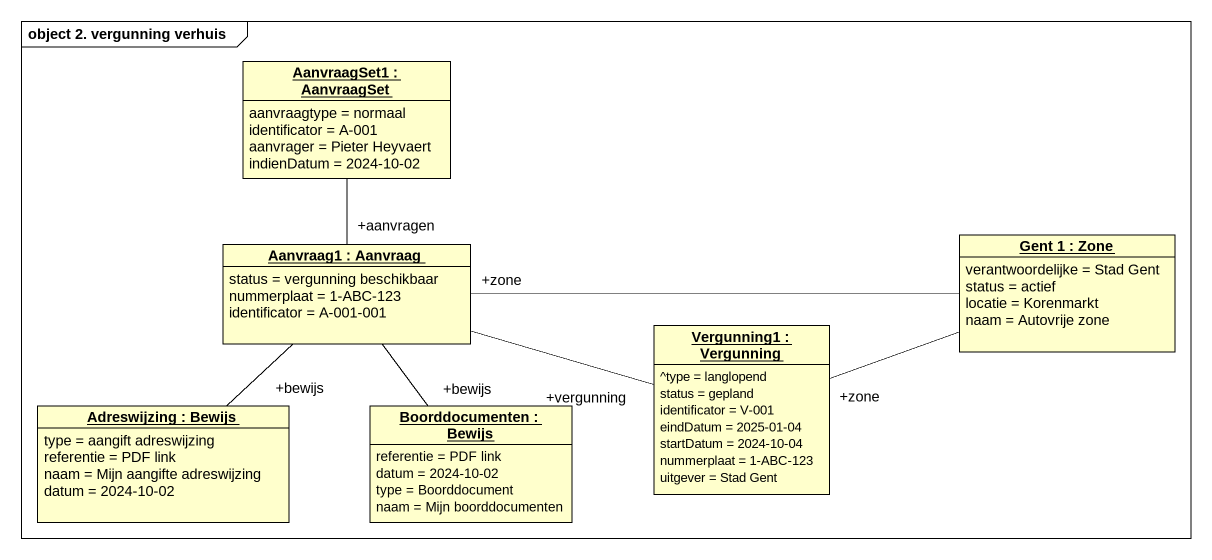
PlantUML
@startuml
mainframe object 2. vergunning verhuis
hide circle
hide empty members
object "AanvraagSet1 : AanvraagSet" as AanvraagSet1 {
  aanvraagtype = normaal
  identificator = A-001
  aanvrager = Pieter Heyvaert
  indienDatum = 2024-10-02
}
object "Aanvraag1 : Aanvraag" as Aanvraag1 {
  status = vergunning beschikbaar
  nummerplaat = 1-ABC-123
  identificator = A-001-001
}
object "Gent 1 : Zone" as Gent_1 {
  verantwoordelijke = Stad Gent
  status = actief
  locatie = Korenmarkt
  naam = Autovrije zone
}
object "Vergunning1 : Vergunning" as Vergunning1 {
  ^type = langlopend
  status = gepland
  identificator = V-001
  eindDatum = 2025-01-04
  startDatum = 2024-10-04
  nummerplaat = 1-ABC-123
  uitgever = Stad Gent
}
object "Adreswijzing : Bewijs" as Adreswijzing {
  type = aangift adreswijzing
  referentie = PDF link
  naam = Mijn aangifte adreswijzing
  datum = 2024-10-02
}
object "Boorddocumenten : Bewijs" as Boorddocumenten {
  referentie = PDF link
  datum = 2024-10-02
  type = Boorddocument
  naam = Mijn boorddocumenten
}
AanvraagSet1 -- "+aanvragen" Aanvraag1
Aanvraag1 -right- "+vergunning" Vergunning1
Aanvraag1 -- "+bewijs" Adreswijzing
Aanvraag1 -- "+bewijs" Boorddocumenten
Gent_1 -left- "+zone" Aanvraag1
Gent_1 -left- "+zone" Vergunning1
@enduml
